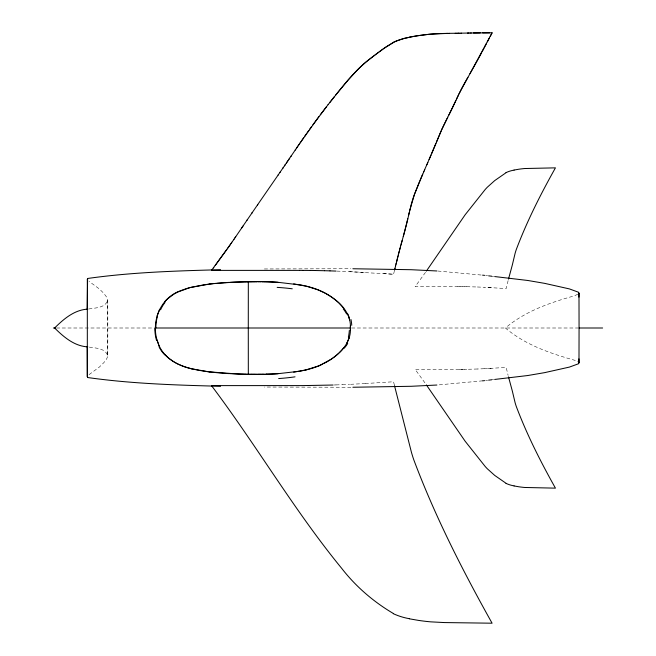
<?xml version="1.0" encoding="UTF-8"?>
<svg xmlns="http://www.w3.org/2000/svg" width="656" height="656" viewBox="0 0 656 656"><rect width="100%" height="100%" fill="white"/><g stroke="black" fill="none" stroke-linecap="round" stroke-linejoin="round"><path stroke-width="0.49" stroke-dasharray="3.28 2.46" d="M342.432 271.33L393.559 274.241L394.297 271.215M508.121 280.62L506.17 288.574L484.128 287.271M425.514 272.347L415.133 286.647L457.658 286.647M89.077 374.642L99.368 367.04L103.845 362.645L106.682 358.848L107.748 356.175L107.822 328L107.748 299.825L106.682 297.152L103.845 293.355L99.368 288.96L89.077 281.358M577.797 294.191L574.787 295.708C550.122 302.621 525.235 311.149 505.407 328C525.235 344.851 550.122 353.379 574.787 360.292L577.797 361.809M88.781 308.968C95.317 307.869 105.87 307.984 107.748 299.825L107.748 356.175C105.87 348.016 95.317 348.131 88.781 347.032M485.62 380.513L487.629 380.275M491.647 379.799L493.648 379.562M482.586 380.841L437.864 384.965M484.128 368.729L506.17 367.426L508.121 375.38M365.236 383.547L393.559 381.759L394.518 385.736M487.916 368.541L492.008 368.319M365.285 383.547L349.468 384.359M484.161 368.729L477.355 369.008M342.432 384.67L349.541 384.359M335.929 384.924L342.514 384.67M477.396 369.008L466.687 369.295M333.92 384.99L336.02 384.924M264.36 268.96L350.886 268.73M464.538 369.32L466.752 369.295M464.604 369.32L460.758 369.353M462.636 369.344L459.102 369.353M350.886 387.27L264.36 387.04M457.576 286.647L459.175 286.647M56.441 328L153.791 328M351.567 328L578.043 328M459.175 369.353L415.133 369.353L425.514 383.653M459.102 286.647L460.832 286.647M460.758 286.647L462.636 286.656M462.57 286.656L464.604 286.68M464.538 286.68L466.752 286.705M466.687 286.705L477.396 286.992M336.856 271.108L342.514 271.33M477.355 286.992L484.161 287.271M349.468 271.641L365.285 272.453M487.916 287.459L492.008 287.681M437.864 271.035L482.586 275.159M383.473 273.568L393.559 274.241M485.62 275.487L487.629 275.725M491.647 276.201L493.648 276.438"/><path stroke-width="0.98" d="M87.191 309.32L87.601 278.48C131.446 272.265 176.218 270.871 220.564 269.723M249.419 281.727L248.321 281.744L248.288 328L248.321 374.256L249.419 374.273M494.657 276.553L527.768 280.473L544.603 283.351L569.408 288.911L578.51 292.232L578.986 293.675L579.068 328L578.986 362.325L578.51 363.768L569.408 367.089L544.603 372.649L527.768 375.527L494.657 379.447M350.353 325.606L350.353 330.394M578.928 297.135L578.969 293.002L578.551 293.814M158.293 343.678C150.158 323.67 159.433 297.955 180.564 290.739M350.419 328.344C351.206 344.006 338.217 355.609 325.663 362.596M407.811 218.727L403.276 236.586M408.573 215.316L409.237 212.405M409.59 210.929L414.608 193.889L424.727 169.478M394.527 270.272L395.002 268.271M394.986 268.378L395.625 265.737M395.494 266.287L396.24 263.261M395.978 264.294L398.782 253.109M396.47 262.31L397.462 258.341M397.708 257.341L397.954 256.348M405.785 227.32L411.41 203.803A134.972 134.972 0 0 1 413.862 195.988L419.824 180.744M398.208 255.356L398.463 254.364M508.49 279.128L512.106 265.795A103.558 103.558 0 0 0 512.844 262.81L515.099 253.355A67.486 67.486 0 0 1 516.321 249.444C526.998 221.154 540.667 194.192 555.435 167.854L524.718 168.526A103.763 103.763 0 0 0 518.617 169.256L514.074 170.052M398.717 253.38L400.021 248.37M398.971 252.388L399.225 251.396M399.488 250.403L400.8 245.459M405.474 228.542L400.775 245.582M400.267 247.435L400.537 246.443M401.07 244.467L402.169 240.522M349.107 338.111L349.287 337.455M157.104 315.962L159.597 309.288M87.461 376.372L87.601 377.52C131.446 383.735 176.218 385.129 220.564 386.277M435.904 143.443L427.622 162.926M436.412 142.196L441.168 130.864M431.705 153.537L441.66 129.757A184.139 184.139 0 0 1 443.456 125.886L446.687 119.326M420.225 179.801L422.669 174.168M431.066 155.046L429.122 159.515M423.489 172.29L423.899 171.355M424.424 170.175L427.13 164.041M426.794 164.795L427.802 162.524M441.578 129.929L447.769 117.194M455.682 100.942L455.895 100.475M454.821 102.795L455.034 102.336M456.543 99.081L458.495 94.907M455.535 101.262L447.613 117.498M455.248 101.869L460.832 90.11A167.018 167.018 0 0 1 462.742 86.444L467.867 77.293M454.173 104.189L454.608 103.263M453.96 104.648L452.427 107.887M458.929 93.988L470.172 73.308M452.197 108.355L451.303 110.192M451.074 110.651L450.623 111.569M450.393 112.02L449.467 113.849M446.916 118.867L447.154 118.416M449.237 114.308L448.778 115.218M470.582 33.005L492.098 32.8L490.212 36.433M492.098 32.8L469.975 73.644M489.261 38.253L487.367 41.877M484.505 47.314L486.416 43.69M484.03 48.216L482.103 51.832M481.619 52.734L478.7 58.138M478.208 59.032L475.731 63.517M475.485 63.96L474.731 65.305M474.485 65.748L473.976 66.641M473.73 67.084L472.968 68.421M472.714 68.864L470.68 72.414M291.412 155.661L282.736 168.346M295.2 150.085L299.275 144.115M290.944 156.349L295.725 149.306M234.987 237.8L242.982 226.09M286.393 163.024L287.943 160.745M298.324 145.501L318.841 116.727M288.812 159.474L289.681 158.203M296.578 148.067L297.931 146.075M246.992 220.227L252.207 212.626M233.675 239.711L235.725 236.718M241.785 227.837L247.197 219.924M284.474 165.812L285.344 164.541M426.384 271.076L465.161 214.758L485.21 189.486A101.737 101.737 0 0 1 487.301 187.239L494.731 180.58L506.079 172.7M232.249 241.785L233.987 239.251M251.592 213.52L257.775 204.533M279.833 172.561L283.171 167.715M300.063 142.959L300.932 141.696M301.801 140.425L303.548 137.899M257.431 205.025L278.382 174.676M278.136 175.029L280.12 172.143M230.994 243.606L232.347 241.646M231.371 243.048L227.853 248.091M304.425 136.637L306.188 134.119M230.494 244.311L213.339 267.935M307.074 132.865L308.853 130.355M226.968 249.346L215.184 265.483M309.747 129.109L311.543 126.616M312.896 124.755L328.189 104.525M213.79 267.336L211.486 270.387L299.579 270.387M320.333 114.743L326.516 106.674M328.074 104.665C340.759 88.937 352.903 72.316 368.869 59.671M329.64 102.664L334.33 96.735M335.815 94.882L348.041 80.139L357.782 69.561A124.583 124.583 0 0 1 366.335 61.73L376.273 54.022M343.842 347.721L341.71 350.206M164.484 301.924L164.91 301.457A44.952 42.123 58.8 0 1 167.633 298.816L173.52 294.396M341.259 350.689L339.152 352.813M338.619 353.313L337.545 354.297M336.438 355.24L336.995 354.773M335.88 355.708L333.601 357.495M369.467 59.196L373.125 56.383M377.43 53.161L378.66 52.234M373.74 55.924L374.355 55.465M374.97 55.006L386.031 46.912L392.641 42.886A49.397 49.397 0 0 1 397.126 40.779L404.088 38.45L412.772 36.547A187.764 187.764 0 0 1 416.732 35.875L429.016 34.301A181.95 181.95 0 0 1 438.274 33.628L439.856 33.563M379.275 51.775L382.981 49.044M333.018 357.922L331.838 358.766M383.612 48.601L393.379 42.501M331.247 359.176L319.136 365.753L305.425 370.058M173.988 294.109L177.21 292.322M325.13 362.883L323.974 363.498M177.686 292.076L190.084 287.566L209.207 284.114M322.801 364.088L319.218 365.72M181.138 290.501L186.435 288.591M318.652 365.958L316.717 366.72M316.225 366.909L313.248 367.934M312.748 368.098L310.731 368.705M187.058 288.394L190.068 287.574M310.222 368.852L308.181 369.402M307.664 369.525L305.893 369.951M190.921 287.361L203.245 284.942M305.778 369.976L293.691 372.132M305.302 370.082L301.391 370.886M409.369 37.195L418.454 35.613A207.517 207.517 0 0 1 430.656 34.153L449.13 33.341M300.866 370.984L299.808 371.173M299.275 371.271L277.783 373.723M87.781 309.132C74.349 309.821 63.722 318.988 54.628 328C63.722 337.012 74.349 346.179 87.781 346.868M203.885 284.852L207.706 284.302M208.346 284.22L212.806 283.687M209.412 284.081L216.013 283.359M488.63 380.152L491.647 379.799M213.446 283.622L234.725 282.113M482.586 380.841L484.62 380.628M216.66 283.302L221.162 282.916M221.81 282.859L223.745 282.72M224.393 282.679L226.336 282.547M277.923 373.715L271.609 374.051A199.9 133.439 0.9 0 1 266.451 374.174M436.871 385.031L411.222 386.286L352.879 387.253M276.693 373.789L277.242 373.756M226.984 282.506L229.567 282.359M275.61 373.854L276.151 373.822M274.52 373.912L275.061 373.887M230.207 282.326L243.794 281.826M273.978 373.945L265.795 374.232M235.373 282.088L259.268 281.686M440.627 33.538L447.671 33.366M333.018 385.031L302.892 385.605L211.486 385.613C256.488 445.334 294.183 510.368 341.628 568.268C355.757 586.521 373.526 601.806 393.379 613.499M244.442 281.809L246.394 281.777M266.459 374.215L257.628 374.314M458.29 33.218L461.365 33.169M467.507 33.062L471.27 32.997M460.947 33.169L469.097 33.03M263.622 374.273L264.163 374.264M455.215 33.259L457.232 33.235M473.476 32.964L480.307 32.874M456.756 33.243L459.052 33.202M247.033 281.76L248.321 281.744M455.485 33.259L449.073 33.341M263.072 374.281L261.99 374.289M249.969 281.719L252.691 281.695M482.636 32.849L489.72 32.8M261.441 374.297L247.681 374.248M253.241 281.695L254.881 281.686M255.43 281.686L257.078 281.686M53.366 328L55.416 328M155.497 328L350.435 328M579.068 328L602.634 328M299.505 270.387L302.892 270.395M255.43 374.314L256.529 374.314M302.818 270.395L310.436 270.452M258.308 281.686L260.899 281.695M254.881 374.314L253.241 374.305M259.809 281.695L269.075 281.859M352.879 268.747L411.222 269.714L436.871 270.969M252.691 374.305L250.51 374.281M261.99 281.711L263.072 281.719M310.37 270.452L314.724 270.51M263.622 281.727L265.254 281.76M248.37 374.256L241.203 374.109M314.667 270.51L324.49 270.715M246.394 374.223L244.442 374.191M265.795 281.768L266.885 281.793M243.794 374.174L229.567 373.641M324.441 270.715L330.025 270.871M267.435 281.809L277.923 282.285M240.555 374.092L238.612 374.035M329.968 270.871L335.979 271.076M269.616 281.875L271.797 281.957M237.964 374.01L208.346 371.78M272.347 281.982L272.888 282.006M273.429 282.031L273.978 282.055M274.52 282.088L275.061 282.113M275.61 282.146L276.151 282.178M228.919 373.608L226.984 373.494M276.693 282.211L277.242 282.244M226.336 373.453L219.235 372.928M277.783 282.277L300.866 285.016M218.587 372.87L209.33 371.903M482.586 275.159L484.62 275.372M488.63 275.848L491.647 276.201M209.207 371.886L191.454 368.77M207.706 371.698L199.449 370.419M293.691 283.868L307.664 286.475M198.817 370.312L191.101 368.688M301.391 285.114L305.065 285.86M514.074 485.948L518.617 486.744A103.763 103.763 0 0 0 524.718 487.474L555.435 488.146C540.683 461.799 526.981 434.854 516.321 406.556A67.486 67.486 0 0 1 515.091 402.645L512.844 393.19A103.558 103.558 0 0 0 512.106 390.205L508.49 376.872M409.369 618.805L418.454 620.387A207.517 207.517 0 0 0 430.656 621.847L444.465 622.569L492.09 623.2C462.619 570.49 435.133 516.641 413.862 460.012A134.972 134.972 0 0 1 411.41 452.197L394.518 385.736M305.893 286.049L318.652 290.042M191.314 368.738L184.098 366.638L177.686 363.924M190.921 368.639L187.058 367.606M308.181 286.598L310.222 287.148M310.731 287.295L312.748 287.902M186.435 367.409L181.138 365.499M313.248 288.066L315.241 288.738M315.733 288.911L316.225 289.091M316.766 289.296L325.212 293.158M319.218 290.28L321.022 291.075M180.564 365.261C171.044 361.235 162.237 354.174 158.514 344.261M321.514 291.297L322.916 291.969M323.392 292.207C336.823 299.12 351.173 311.051 350.419 327.656M177.21 363.678L173.988 361.891M506.079 483.3L494.731 475.42L487.301 468.761A101.737 101.737 0 0 1 485.21 466.514L465.161 441.242L426.384 384.924M325.663 293.404L330.042 296.028M173.52 361.604L170.052 359.201A46.305 43.468 -43.3 0 1 165.304 355.052M330.526 296.34L331.387 296.922M331.838 297.234L335.88 300.292M336.331 300.669L338.619 302.687M339.054 303.088L343.842 308.279M164.91 354.543L165.345 355.003M578.551 362.186L578.969 362.998L578.928 358.865M158.637 344.556L157.104 340.038M87.461 279.628L87.322 279.185L87.322 376.815L87.191 346.68M348.91 317.25L349.599 319.866M156.489 340.3A36.949 30.184 -89.1 0 1 154.824 328M155.866 328A36.949 29.143 90 0 1 157.432 316.102M349.304 330.485A31.972 26.215 89.9 0 1 348.369 337.143M348.828 338.012A24.01 22.419 80.9 0 1 346.835 342.932M347.696 343.498A35.809 34.219 71.8 0 1 344.285 348.139M295.036 376.839A164.746 123.566 2.4 0 1 278.644 378.553M164.681 354.781A34.645 32.521 -55.8 0 1 159.113 346.991M159.457 346.803A36.482 32.333 -81.4 0 1 158.49 344.646M160.572 309.837A34.415 30.881 78.8 0 1 165.033 302.465M277.16 287.377A164.746 113.66 -1.1 0 1 292.281 288.796M343.236 308.853A35.162 32.128 88.6 0 1 346.63 314.003M347.483 313.461A23.862 22.747 -73.5 0 1 349.049 317.192M350.952 319.472A32.628 28.962 -87.2 0 1 351.747 325.319M393.288 42.304A67.248 67.248 0 0 1 409.385 37.294M409.385 618.706A67.248 67.248 0 0 1 393.288 613.696M514.083 485.899A33.628 33.628 0 0 1 506.03 483.398M506.03 172.602A33.628 33.628 0 0 1 514.083 170.101"/></g></svg>
